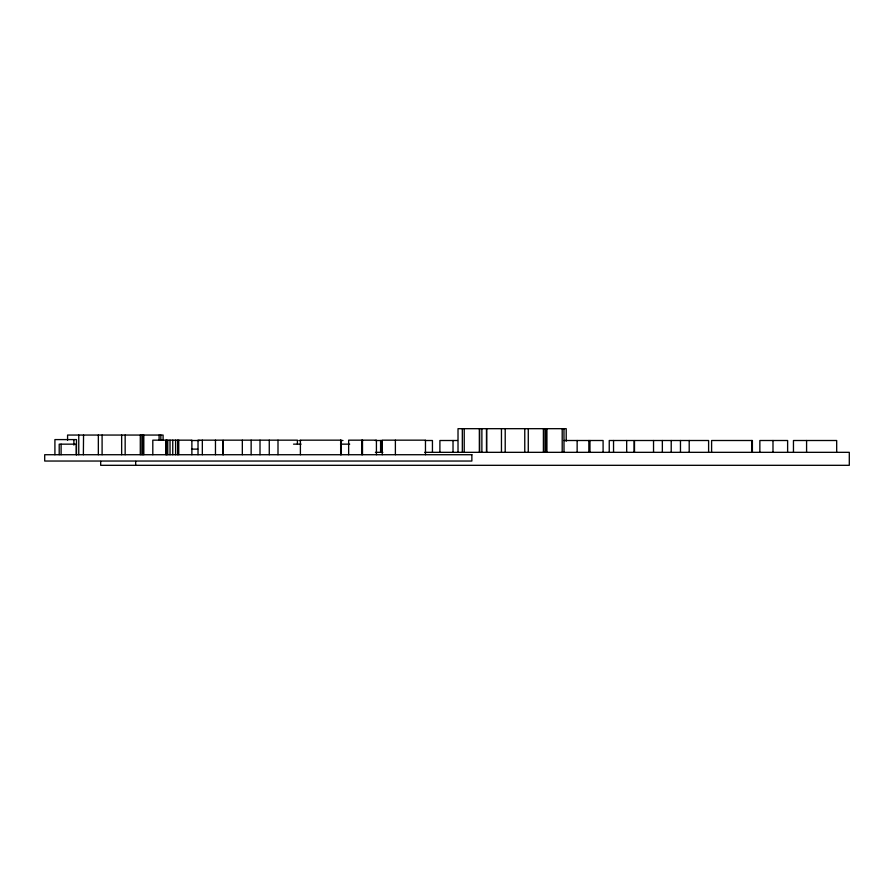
<?xml version="1.0" encoding="UTF-8"?>
<svg xmlns="http://www.w3.org/2000/svg" width="894" height="894" viewBox="0 0 894 894"><rect width="100%" height="100%" fill="white"/><g stroke="black" fill="none" stroke-linecap="round" stroke-linejoin="round"><path stroke-width="1.34" d="M191.338 440.507L199.585 440.507M298.831 440.507L300.853 440.507M340.614 440.507L342.994 440.507M375.324 440.507L382.107 440.507L382.107 452.33M425.063 440.507L432.439 440.507L432.439 452.33M457.482 440.507L439.893 440.507L439.893 452.33M564.013 440.507L603.092 440.507L603.092 452.33M293.534 444.15L301.066 444.15M340.513 444.15L349.699 444.15M191.528 449.123L197.73 449.123M375.413 452.33L382.856 452.33M424.751 452.33L849.3 452.33L849.3 465.316L100.676 465.316L100.676 461.416M836.683 452.33L836.683 440.507L793.459 440.507L793.459 452.33M806.589 440.507L806.589 452.33M787.625 452.33L787.625 440.507L759.855 440.507L759.855 452.33M772.986 440.507L772.986 452.33M752.39 452.33L752.39 440.507L711.602 440.507L711.602 452.33M751.865 440.507L751.865 452.33M708.607 452.33L708.607 440.507L634.494 440.507L634.494 452.33M689.207 440.507L689.207 452.33M680.468 440.507L680.468 452.33M671.215 440.507L671.215 452.33M662.353 440.507L662.353 452.33M653.536 440.507L653.536 452.33M634.137 452.33L634.137 440.507L609.239 440.507L609.239 452.33M626.672 440.507L626.672 452.33M613.541 440.507L613.541 452.33M589.962 440.507L589.962 452.33M588.844 440.507L588.844 452.33M577.144 440.507L577.144 452.33M566.215 441.2L566.215 428.684L458.019 428.684L458.019 452.33M563.958 428.684L564.013 452.33M562.203 428.684L562.203 452.33M546.927 428.684L546.927 452.33M545.966 428.684L545.966 452.33M544.982 428.684L544.982 452.33M543.396 428.684L543.396 452.33M528.276 428.684L528.276 452.33M524.767 428.684L524.767 452.33M505.211 428.684L505.211 452.33M501.456 428.684L501.456 452.33M486.66 428.684L486.66 452.33M486.492 428.684L486.492 452.33M481.877 428.684L481.877 452.33M479.609 428.684L479.609 452.33M479.407 428.684L479.407 452.33M464.221 428.684L464.221 452.33M462.321 428.684L462.321 452.33M453.023 440.507L453.023 452.33M425.466 454.722L425.466 440.161L382.252 440.161L382.252 454.722M395.383 440.161L395.383 454.722M380.587 440.507L380.587 452.33M376.419 454.722L376.419 440.161L348.649 440.161L348.649 454.722M362.495 440.161L362.495 454.722M361.768 440.161L361.768 454.722M341.184 454.722L341.184 440.161L300.395 440.161L300.395 454.722M340.659 440.161L340.659 454.722M297.4 444.139L297.4 440.161L223.288 440.161L223.288 454.722M278 440.161L278 454.722M269.262 440.161L269.262 454.722M260.009 440.161L260.009 454.722M251.147 440.161L251.147 454.722M242.33 440.161L242.33 454.722M222.93 454.722L222.93 440.161L198.021 440.161L198.021 454.722M215.465 440.161L215.465 454.722M202.335 440.161L202.335 454.722M191.875 454.722L191.875 440.161L152.807 440.161L152.807 454.722M178.744 440.161L178.744 454.722M177.638 440.161L177.638 454.722M175.604 440.161L175.604 454.722M172.754 440.161L172.754 454.722M170.028 440.161L170.028 454.722M167.759 440.161L167.759 454.722M166.396 440.161L166.396 454.722M165.938 440.161L165.938 454.722M163.099 440.295L163.099 435.054L67.575 435.054L67.575 440.295M160.842 435.054L160.842 440.295M159.098 435.054L159.098 440.295M143.811 435.054L143.811 454.722M142.85 435.054L142.85 454.722M141.867 435.054L141.867 454.722M140.291 435.054L140.291 454.722M135.676 461.416L135.676 465.316M125.16 435.054L125.16 454.722M121.651 435.054L121.651 454.722M102.095 435.054L102.095 454.722M98.34 435.054L98.34 454.722M83.544 435.054L83.377 454.722M78.761 435.054L78.761 454.722M76.493 454.722L76.493 439.591L54.914 439.591L54.914 454.722M76.292 454.722L76.292 444.162L59.205 444.162L59.205 454.722M73.889 439.591L73.889 445.089M61.105 444.162L61.105 454.722M471.864 454.722L44.7 454.722L44.7 461.036L471.864 461.036L471.864 454.722"/></g></svg>
